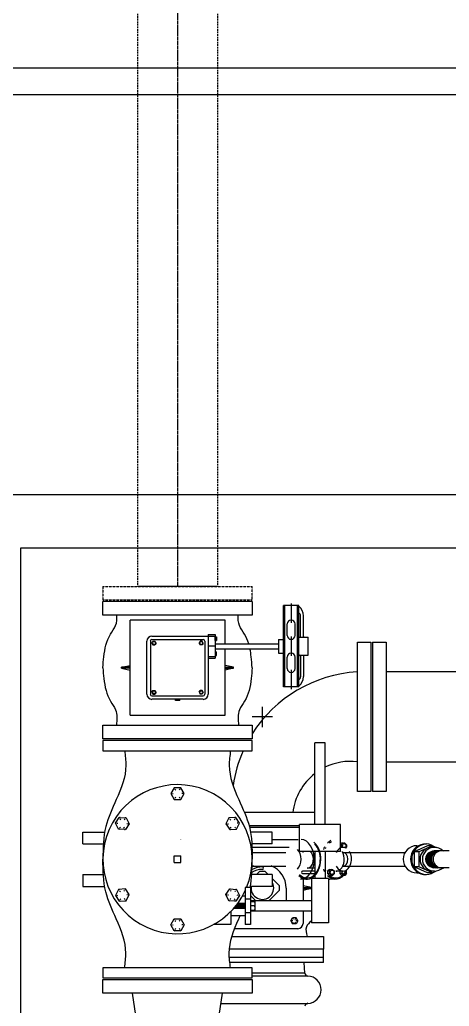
# Model space of a CAD drawing. Header units: millimetres. Extents: x -702765 to 835888, y -645289 to 262.
# Drawn here: x 721101 to 721905, y -319487 to -317639 of the extents above; entities that cross this region are included whole.
import ezdxf

# ---------------------------------------------------------------- set-up
doc = ezdxf.new("R2010")
doc.units = ezdxf.units.MM
doc.header["$LTSCALE"] = 0.01
for name, pattern in [('CENTER', [2, 1.25, -0.25, 0.25, -0.25]), ('DASHED', [19.05, 12.7, -6.35]), ('HIDDEN', [9.525, 6.35, -3.175])]:
    doc.linetypes.add(name, pattern=pattern)
for name, color, linetype in [('A\\M+3B1E2\\M+3B0E81', 6, 'Continuous'), ('BYOTHERS', 8, 'Continuous'), ('centre', 8, 'CENTER'), ('EQUALIZ', 5, 'Continuous'), ('GAUGES', 4, 'Continuous'), ('HACTH', 9, 'Continuous'), ('LEGEND', 150, 'Continuous'), ('N_THAY', 7, 'Continuous'), ('PIPE', 3, 'Continuous'), ('PIPING', 132, 'Continuous'), ('V\\M+3B0C7\\M+3C3E0', 8, 'Continuous'), ('VALVES', 7, 'Continuous')]:
    doc.layers.add(name, color=color, linetype=linetype)

msp = doc.modelspace()

# ---------------------------------------------------------------- linework, layer by layer
at = {"layer": 'A\\M+3B1E2\\M+3B0E81'}
msp.add_lwpolyline([(721102.4, -321128.6), (726002.4, -321128.6), (726002.4, -318628.6), (721102.4, -318628.6)], close=True, dxfattribs=at)
at = {"layer": 'BYOTHERS', "linetype": 'HIDDEN', "ltscale": 6}
for p, q in [((721256.4, -318700), (721535.8, -318700)), ((721256.4, -318700), (721256.4, -318725.4)), ((721535.8, -318725.4), (721535.8, -318700)), ((721256.4, -318725.4), (721535.8, -318725.4))]:
    msp.add_line(p, q, dxfattribs=at)
at = {"layer": 'centre', "linetype": 'CENTER', "ltscale": 300}
msp.add_line((721396.1, -307945.3), (721396.1, -318700), dxfattribs=at)
at = {"layer": 'EQUALIZ'}
for p, q in [((721535.6, -319198.5), (721598.9, -319198.5)), ((721705.8, -319198.5), (721822, -319198.5)), ((721535.6, -319223.9), (721598.9, -319223.9)), ((721705.8, -319223.9), (721822, -319223.9))]:
    msp.add_line(p, q, dxfattribs=at)
at = {"layer": 'EQUALIZ', "linetype": 'Continuous'}
for p, q in [((721864.2, -319185.8), (721838.8, -319197.2)), ((721838.8, -319197.2), (721838.8, -319225.1)), ((721847.8, -319197.2), (721838.8, -319197.2)), ((721844, -319185.8), (721847.6, -319185.8)), ((721873.2, -319185.8), (721847.8, -319197.2)), ((721847.8, -319197.2), (721847.8, -319225.1)), ((721873.2, -319185.8), (721864.2, -319185.8)), ((721876.8, -319188.9), (721872.3, -319188.9)), ((721873.2, -319185.8), (721881.1, -319189.4)), ((721890.3, -319193.5), (721894.3, -319195.3)), ((721864.2, -319236.6), (721838.8, -319225.1)), ((721847.8, -319225.1), (721838.8, -319225.1)), ((721844, -319236.6), (721847.6, -319236.6)), ((721873.2, -319236.6), (721847.8, -319225.1)), ((721873.2, -319236.6), (721864.2, -319236.6)), ((721876.8, -319233.4), (721872.3, -319233.4)), ((721873.2, -319236.6), (721881.1, -319233)), ((721890.3, -319228.9), (721894.4, -319227.1))]:
    msp.add_line(p, q, dxfattribs=at)
for points in [[(721904.7, -319195.3), (721876.2, -319195.3)], [(721904.7, -319227.1), (721876.2, -319227.1)]]:
    msp.add_lwpolyline(points, dxfattribs=at)
for centre, radius, start, end in [((721860.7, -319211.2), 28.6, 57.2614, 302.7386), ((721863, -319211.2), 28.6, 92.2465, 267.7535), ((721844, -319211.2), 25.4, 90, 270), ((721872.3, -319211.2), 22.3, 90, 270), ((721876.8, -319211.2), 22.3, 45.5132, 314.52), ((721874.5, -319211.2), 14.4, 111.1964, 248.8036), ((721878, -319211.2), 16, 96.5387, 263.3301), ((721880, -319211.2), 16, 96.5387, 263.3301), ((721881.9, -319211.2), 16, 96.5387, 263.3301), ((721883.8, -319211.2), 16, 96.5387, 263.3301), ((721885.5, -319211.2), 16, 96.5387, 263.3301), ((721887.5, -319211.2), 16, 96.5387, 263.3301), ((721890.5, -319211.2), 16, 96.5387, 263.3301)]:
    msp.add_arc(centre, radius, start, end, dxfattribs=at)
at = {"layer": 'EQUALIZ'}
msp.add_ellipse((721706.1, -319211.2), major_axis=(0, 12.7), ratio=0.707107, start_param=3.141593, end_param=6.283185, dxfattribs=at)
at = {"layer": 'GAUGES'}
for p, q in [((721700.9, -319183.1), (721703.1, -319181)), ((721703.6, -319184.3), (721700.9, -319184.3)), ((721705.3, -319181), (721703.1, -319181)), ((721703.6, -319184.3), (721707, -319181)), ((721703.6, -319188.8), (721703.6, -319184.3)), ((721704.5, -319184.6), (721705.8, -319185.6)), ((721705.3, -319181), (721707, -319181)), ((721709.2, -319181), (721707, -319181)), ((721707.2, -319181.7), (721707.4, -319183.6)), ((721709.2, -319181.7), (721708.8, -319183.6)), ((721712.6, -319184.3), (721709.2, -319181)), ((721712, -319184.5), (721710.1, -319185)), ((721712.6, -319184.3), (721712.6, -319188.8)), ((721703.6, -319188.8), (721700.9, -319188.8)), ((721706.1, -319189), (721700.9, -319189)), ((721703.8, -319189), (721703.6, -319188.8)), ((721704.5, -319188.5), (721705.8, -319187.5)), ((721712, -319188.6), (721710.1, -319188.2)), ((721711.2, -319190.2), (721712.6, -319188.8)), ((721653.1, -319233.4), (721630.1, -319233.4)), ((721653.1, -319238.2), (721630.1, -319238.2)), ((721653.1, -319227.9), (721638.8, -319227.9)), ((721680.3, -319230.2), (721676.9, -319233.6)), ((721680.8, -319233.6), (721676.9, -319233.6)), ((721676.9, -319233.6), (721676.9, -319238)), ((721676.9, -319238), (721680.3, -319241.4)), ((721680.8, -319238), (721676.9, -319238)), ((721680.3, -319230.2), (721682.5, -319230.2)), ((721684.2, -319230.2), (721680.8, -319233.6)), ((721680.8, -319233.6), (721680.8, -319238)), ((721680.8, -319238), (721684.2, -319241.4)), ((721681.7, -319233.8), (721683.1, -319234.8)), ((721681.7, -319237.8), (721683.1, -319236.8)), ((721682.5, -319230.2), (721684.2, -319230.2)), ((721684.2, -319230.2), (721686.4, -319230.2)), ((721684.4, -319230.9), (721684.6, -319232.8)), ((721684.4, -319240.7), (721684.6, -319238.8)), ((721686.4, -319230.9), (721686, -319232.8)), ((721686.4, -319240.7), (721686, -319238.8)), ((721686.4, -319230.2), (721689.8, -319233.6)), ((721689.8, -319238), (721686.4, -319241.4)), ((721689.2, -319233.8), (721687.3, -319234.2)), ((721689.2, -319237.8), (721687.3, -319237.4)), ((721689.8, -319238), (721689.8, -319233.6)), ((721706.1, -319233.4), (721692.6, -319233.4)), ((721699.8, -319233.4), (721699.7, -319233.6)), ((721699.7, -319233.6), (721699.7, -319238)), ((721703.6, -319233.6), (721699.7, -319233.6)), ((721699.7, -319238), (721703.1, -319241.4)), ((721703.6, -319238), (721699.7, -319238)), ((721703.8, -319233.4), (721703.6, -319233.6)), ((721703.6, -319233.6), (721703.6, -319238)), ((721703.6, -319238), (721707, -319241.4)), ((721704.5, -319233.8), (721705.8, -319234.8)), ((721704.5, -319237.8), (721705.8, -319236.8)), ((721707.2, -319240.7), (721707.4, -319238.8)), ((721709.2, -319240.7), (721708.8, -319238.8)), ((721712.6, -319238), (721709.2, -319241.4)), ((721712, -319233.8), (721710.1, -319234.2)), ((721712, -319237.8), (721710.1, -319237.4)), ((721711.2, -319232.2), (721712.6, -319233.6)), ((721712.6, -319238), (721712.6, -319233.6)), ((721638.1, -319248.4), (721626, -319248.4)), ((721692, -319248.4), (721679.8, -319248.4)), ((721692, -319248.4), (721679.8, -319248.4)), ((721682.5, -319241.4), (721680.3, -319241.4)), ((721682.5, -319241.4), (721684.2, -319241.4)), ((721686.4, -319241.4), (721684.2, -319241.4)), ((721707, -319241.4), (721703.1, -319241.4)), ((721709.2, -319241.4), (721707, -319241.4))]:
    msp.add_line(p, q, dxfattribs=at)
for centre, major_axis, start_param, end_param in [((721638.1, -319211.2), (0, 37.2), 2.533447, 5.748396), ((721638.8, -319211.2), (0, 34.9), 2.521086, 5.677837), ((721626, -319211.2), (0, 37.2), 3.141593, 6.235981), ((721692, -319211.2), (0, 37.2), 0.346378, 0.621527), ((721692.6, -319211.2), (0, 34.9), 0.341277, 0.525144), ((721611.8, -319211.2), (0, 22.2), 3.723965, 5.700813), ((721638.8, -319211.2), (0, 16.7), 3.141593, 5.78324), ((721692, -319211.2), (0, 37.2), 0.900962, 1.04793), ((721692.6, -319211.2), (0, 34.9), 0.898834, 0.958242), ((721706.1, -319211.2), (0, 22.2), -0.337576, 0.962597), ((721706.1, -319211.2), (0, 22.2), 2.178948, 5.430823), ((721692.6, -319211.2), (0, 22.2), 3.6876, 5.430823), ((721630.1, -319235.8), (0, -2.38), 3.141593, 6.283185), ((721692, -319211.2), (0, 37.2), 2.093662, 2.24063), ((721692.6, -319211.2), (0, 34.9), 2.183351, 2.242758), ((721692, -319211.2), (0, 37.2), 2.520066, 3.995559), ((721692.6, -319211.2), (0, 34.9), 2.616448, 4.118876), ((721692.6, -319211.2), (0, 22.2), 3.141593, 3.369853), ((721679.8, -319211.2), (0, 37.2), 3.141593, 3.191434), ((721679.8, -319211.2), (0, 37.2), 3.373927, 3.437304)]:
    msp.add_ellipse(centre, major_axis=major_axis, ratio=0.707107, start_param=start_param, end_param=end_param, dxfattribs=at)
at = {"layer": 'HACTH', "linetype": 'Continuous'}
msp.add_line((721471.1, -318700), (721321.1, -318700), dxfattribs=at)
at = {"layer": 'LEGEND'}
msp.add_solid([(721401.6, -319173.1), (721404.2, -319175.5), (721400.9, -319174)], dxfattribs=at)
at = {"layer": 'N_THAY'}
for p, q in [((720402.4, -317728.6), (726902.4, -317728.6)), ((720452.4, -317778.6), (726402.4, -317778.6))]:
    msp.add_line(p, q, dxfattribs=at)
at = {"layer": 'PIPE', "linetype": 'DASHED', "ltscale": 25}
for p, q in [((721321.1, -307945.3), (721321.1, -318700)), ((721471.1, -307945.3), (721471.1, -318700))]:
    msp.add_line(p, q, dxfattribs=at)
at = {"layer": 'PIPING'}
for p, q in [((721732.7, -319084.2), (721732.7, -318804.7)), ((721732.7, -318804.7), (721758.1, -318804.7)), ((721554.9, -318963.5), (721554.9, -318925.4)), ((721573.9, -318944.5), (721535.8, -318944.5)), ((721758.1, -319084.2), (721732.7, -319084.2)), ((721653.1, -319123.8), (721521.5, -319123.8)), ((721529.9, -319147.7), (721624.7, -319147.7)), ((721256.4, -319436.6), (721535.8, -319436.6)), ((721256.4, -319462), (721256.4, -319436.6)), ((721535.8, -319436.6), (721535.8, -319462)), ((721535.8, -319462), (721256.4, -319462)), ((721341.5, -319656.8), (721312, -319462)), ((721450.7, -319656.8), (721480.2, -319462))]:
    msp.add_line(p, q, dxfattribs=at)
at = {"layer": 'PIPING', "linetype": 'Continuous'}
for p, q in [((721758.1, -318804.7), (721758.1, -319084.2)), ((721761.2, -318804.7), (721761.2, -319084.2)), ((721761.2, -318804.7), (721786.6, -318804.7)), ((721786.6, -318804.7), (721786.6, -319084.2)), ((722097.8, -318860.3), (721786.6, -318860.3)), ((721786.6, -319028.6), (722097.8, -319028.6)), ((721786.6, -319084.2), (721761.2, -319084.2))]:
    msp.add_line(p, q, dxfattribs=at)
at = {"layer": 'PIPING'}
for centre, radius, start, end in [((721746.9, -319109.5), 249.6, 93.274, 147.7499), ((721746.9, -319109.5), 249.6, 155.9896, 171.5311), ((721719.9, -319136.5), 108.7, 83.2716, 116.0702), ((721719.9, -319136.5), 108.7, 127.9358, 173.2716)]:
    msp.add_arc(centre, radius, start, end, dxfattribs=at)
at = {"layer": 'V\\M+3B0C7\\M+3C3E0'}
msp.add_lwpolyline([(721002.4, -321228.6), (726102.4, -321228.6), (726102.4, -318528.6), (721002.4, -318528.6)], close=True, dxfattribs=at)
at = {"layer": 'VALVES'}
for p, q in [((721535.8, -318728.6), (721256.4, -318728.6)), ((721256.4, -318754), (721256.4, -318728.6)), ((721535.8, -318728.6), (721535.8, -318754)), ((721623.1, -318736), (721594.5, -318736)), ((721608.8, -318732.1), (721608.8, -318768.2)), ((721535.8, -318754), (721256.4, -318754)), ((721626.3, -318793.9), (721626.3, -318754.9)), ((721632.1, -318793.9), (721632.1, -318755.3)), ((721307.2, -318941.3), (721307.2, -318763.5)), ((721485, -318763.5), (721307.2, -318763.5)), ((721485, -318807.4), (721485, -318763.5)), ((721601.5, -318791.9), (721601.5, -318770.4)), ((721616.2, -318791.9), (721616.2, -318770.4)), ((721453.4, -318790), (721453.4, -318834.4)), ((721608.8, -318794.1), (721608.8, -318830.3)), ((721623.1, -318795.3), (721640.6, -318795.3)), ((721640.6, -318829.1), (721640.6, -318795.3)), ((721485, -318941.3), (721485, -318817)), ((721601.5, -318854), (721601.5, -318832.5)), ((721616.2, -318854), (721616.2, -318832.5)), ((721623.1, -318829.1), (721640.6, -318829.1)), ((721626.3, -318830.5), (721626.3, -318869.5)), ((721632.1, -318830.5), (721632.1, -318869.1)), ((721608.8, -318856.2), (721608.8, -318892.3)), ((721623.1, -318888.4), (721594.5, -318888.4)), ((721307.2, -318941.3), (721485, -318941.3)), ((721256.4, -318960.3), (721535.8, -318960.3)), ((721256.4, -318985.7), (721256.4, -318960.3)), ((721535.8, -318960.3), (721535.8, -318985.7)), ((721535.8, -318985.7), (721256.4, -318985.7)), ((721535.8, -318988.9), (721256.4, -318988.9)), ((721256.4, -318988.9), (721256.4, -319008)), ((721535.8, -319008), (721535.8, -318988.9)), ((721653.1, -319145.8), (721653.1, -318993.4)), ((721672.2, -318993.4), (721653.1, -318993.4)), ((721672.2, -319145.8), (721672.2, -318993.4)), ((721256.4, -319008), (721535.8, -319008)), ((721700.9, -319145.8), (721624.7, -319145.8)), ((721624.7, -319196.6), (721624.7, -319145.8)), ((721700.9, -319196.6), (721700.9, -319145.8)), ((721218.7, -319182.6), (721218.7, -319160.4)), ((721218.7, -319160.4), (721259.5, -319160.4)), ((721530.7, -319150.8), (721624.7, -319150.8)), ((721573.5, -319160.4), (721532.7, -319160.4)), ((721573.5, -319182.6), (721573.5, -319160.4)), ((721218.7, -319182.6), (721257.1, -319182.6)), ((721573.5, -319182.6), (721535.1, -319182.6)), ((721621.9, -319174.5), (721573.5, -319174.5)), ((721604.9, -319188.9), (721535.4, -319188.9)), ((721700.9, -319196.6), (721624.7, -319196.6)), ((721653.1, -319196.6), (721653.1, -319247.4)), ((721672.2, -319196.6), (721672.2, -319247.4)), ((721389.7, -319217.5), (721389.7, -319204.8)), ((721389.7, -319204.8), (721402.5, -319204.8)), ((721389.7, -319217.5), (721402.5, -319217.5)), ((721402.5, -319217.5), (721402.5, -319204.8)), ((721218.7, -319239.7), (721257.1, -319239.7)), ((721218.7, -319239.7), (721218.7, -319262)), ((721573.5, -319239.7), (721535.1, -319239.7)), ((721543.8, -319239.7), (721550.1, -319233.4)), ((721550.1, -319233.4), (721559.6, -319233.4)), ((721565.9, -319239.7), (721559.6, -319233.4)), ((721573.5, -319239.7), (721573.5, -319262)), ((721586.6, -319260.4), (721573.5, -319247.4)), ((721631.1, -319248.4), (721631.1, -319289.2)), ((721678.5, -319247.4), (721646.8, -319247.4)), ((721646.8, -319247.4), (721646.8, -319330.5)), ((721678.5, -319247.4), (721678.5, -319330.5)), ((721218.7, -319262), (721259.5, -319262)), ((721522.9, -319264.2), (721522.9, -319333.2)), ((721532.5, -319264.2), (721522.9, -319264.2)), ((721532.5, -319264.2), (721532.5, -319333.2)), ((721573.5, -319262), (721532.7, -319262)), ((721586.6, -319269.9), (721567.3, -319289.2)), ((721586.6, -319260.4), (721586.6, -319269.9)), ((721599.3, -319265.1), (721599.3, -319289.2)), ((721522.9, -319294), (721508.6, -319294)), ((721508.7, -319303.5), (721508.7, -319294)), ((721510.2, -319303.5), (721510.2, -319294)), ((721511.8, -319303.5), (721511.8, -319294)), ((721513.4, -319303.5), (721513.4, -319294)), ((721515, -319303.5), (721515, -319294)), ((721516.6, -319303.5), (721516.6, -319294)), ((721522.9, -319280.3), (721517.5, -319280.3)), ((721518.2, -319303.5), (721518.2, -319294)), ((721519.8, -319303.5), (721519.8, -319294)), ((721521.4, -319303.5), (721521.4, -319294)), ((721532.5, -319286), (721522.9, -319286)), ((721532.5, -319279.2), (721542.4, -319289.2)), ((721646.8, -319289.2), (721532.5, -319289.2)), ((721495.6, -319309.3), (721495.6, -319333.2)), ((721522.9, -319303.5), (721501, -319303.5)), ((721502.3, -319303.5), (721502.3, -319301.9)), ((721503.9, -319303.5), (721503.9, -319300)), ((721505.5, -319303.5), (721505.5, -319298.1)), ((721507.1, -319303.5), (721507.1, -319296)), ((721532.5, -319311.4), (721522.9, -319311.4)), ((721646.8, -319308.2), (721532.5, -319308.2)), ((721631.1, -319308.2), (721631.1, -319331.8)), ((721522.9, -319317.1), (721495.6, -319317.1)), ((721678.5, -319330.5), (721646.8, -319330.5)), ((721495.6, -319333.2), (721464, -319333.2)), ((721621.5, -319341.4), (721503, -319341.4)), ((721532.5, -319333.2), (721522.9, -319333.2)), ((721498, -319355.8), (721669.2, -319355.8)), ((721669.2, -319355.8), (721669.2, -319379.5)), ((721669.2, -319379.5), (721493.2, -319379.5)), ((721669.2, -319379.5), (721493.2, -319379.5)), ((721669.2, -319404.9), (721669.2, -319379.5)), ((721669.2, -319395.3), (721493.1, -319395.3)), ((721669.2, -319404.9), (721494, -319404.9)), ((721634.1, -319424.7), (721633.4, -319404.9)), ((721535.8, -319414.4), (721256.4, -319414.4)), ((721256.4, -319414.4), (721256.4, -319433.4)), ((721535.8, -319433.4), (721535.8, -319414.4)), ((721634.1, -319424.7), (721535.8, -319424.7)), ((721256.4, -319433.4), (721535.8, -319433.4)), ((721639.9, -319430.3), (721535.8, -319430.3)), ((721477.4, -319481.1), (721639.9, -319481.1))]:
    msp.add_line(p, q, dxfattribs=at)
at = {"layer": 'VALVES', "linetype": 'Continuous'}
for p, q in [((721594.5, -318888.4), (721594.5, -318736)), ((721596.9, -318888.4), (721596.9, -318736)), ((721620.7, -318888.4), (721620.7, -318736)), ((721623.1, -318888.4), (721623.1, -318736)), ((721348.3, -318793.2), (721453.4, -318793.2)), ((721453.4, -318790), (721466.8, -318790)), ((721453.4, -318793.2), (721466.8, -318793.2)), ((721466.8, -318790), (721466.8, -318834.4)), ((721466.8, -318794.8), (721469.2, -318794.8)), ((721466.8, -318801.7), (721466.8, -318794.8)), ((721469.2, -318794.8), (721469.2, -318801.7)), ((721338.8, -318902.1), (721338.8, -318802.7)), ((721345.2, -318802.7), (721345.2, -318902.1)), ((721347.9, -318806.2), (721349.9, -318802.8)), ((721347.9, -318806.2), (721349.9, -318809.7)), ((721348.3, -318799.5), (721443.9, -318799.5)), ((721348.4, -318806.2), (721350.2, -318806.2)), ((721349.9, -318802.8), (721353.9, -318802.8)), ((721349.9, -318809.7), (721353.9, -318809.7)), ((721350.1, -318803.2), (721351.1, -318804.8)), ((721351.1, -318807.7), (721350.1, -318809.3)), ((721351.9, -318806.2), (721351.9, -318806.3)), ((721353.7, -318803.2), (721352.7, -318804.8)), ((721352.7, -318807.7), (721353.7, -318809.3)), ((721353.6, -318806.2), (721355.4, -318806.2)), ((721355.9, -318806.2), (721353.9, -318802.8)), ((721355.9, -318806.2), (721353.9, -318809.7)), ((721436.3, -318806.2), (721438.3, -318802.8)), ((721436.3, -318806.2), (721438.3, -318809.7)), ((721438.6, -318806.2), (721436.8, -318806.2)), ((721442.3, -318802.8), (721438.3, -318802.8)), ((721442.3, -318809.7), (721438.3, -318809.7)), ((721438.5, -318803.2), (721439.5, -318804.8)), ((721439.5, -318807.7), (721438.5, -318809.3)), ((721440.3, -318806.2), (721440.3, -318806.3)), ((721442.1, -318803.2), (721441.1, -318804.8)), ((721441.1, -318807.7), (721442.1, -318809.3)), ((721443.8, -318806.2), (721442, -318806.2)), ((721444.3, -318806.2), (721442.3, -318802.8)), ((721444.3, -318806.2), (721442.3, -318809.7)), ((721447, -318802.7), (721447, -318902.1)), ((721453.4, -318802.7), (721453.4, -318902.1)), ((721466.8, -318812.2), (721453.4, -318812.2)), ((721466.8, -318798.2), (721469.2, -318798.2)), ((721466.8, -318801.7), (721469.2, -318801.7)), ((721466.8, -318807.4), (721585, -318807.4)), ((721585, -318799.5), (721585, -318824.9)), ((721585, -318799.5), (721594.5, -318799.5)), ((721453.4, -318831.3), (721466.8, -318831.3)), ((721466.8, -318817), (721585, -318817)), ((721466.8, -318822.7), (721469.2, -318822.7)), ((721466.8, -318822.7), (721466.8, -318829.6)), ((721466.8, -318826.2), (721469.2, -318826.2)), ((721466.8, -318829.6), (721469.2, -318829.6)), ((721469.2, -318829.6), (721469.2, -318822.7)), ((721585, -318824.9), (721594.5, -318824.9)), ((721291.3, -318851.6), (721307.2, -318848)), ((721307.2, -318851.6), (721291.3, -318851.6)), ((721291.3, -318853.2), (721291.3, -318851.6)), ((721453.4, -318834.4), (721466.8, -318834.4)), ((721500.9, -318851.6), (721485, -318848)), ((721485, -318851.6), (721500.9, -318851.6)), ((721500.9, -318853.2), (721500.9, -318851.6)), ((721291.3, -318853.2), (721307.2, -318856.8)), ((721307.2, -318853.2), (721291.3, -318853.2)), ((721500.9, -318853.2), (721485, -318856.8)), ((721485, -318853.2), (721500.9, -318853.2)), ((721347.9, -318898.5), (721349.9, -318895.1)), ((721347.9, -318898.5), (721349.9, -318901.9)), ((721348.3, -318905.3), (721443.9, -318905.3)), ((721348.4, -318898.5), (721350.2, -318898.5)), ((721349.9, -318895.1), (721353.9, -318895.1)), ((721349.9, -318901.9), (721353.9, -318901.9)), ((721351.1, -318897.1), (721350.1, -318895.5)), ((721350.1, -318901.5), (721351.1, -318900)), ((721351.9, -318898.5), (721351.9, -318898.5)), ((721352.7, -318897.1), (721353.7, -318895.5)), ((721353.7, -318901.5), (721352.7, -318900)), ((721353.6, -318898.5), (721355.4, -318898.5)), ((721355.9, -318898.5), (721353.9, -318895.1)), ((721355.9, -318898.5), (721353.9, -318901.9)), ((721436.3, -318898.5), (721438.3, -318895.1)), ((721436.3, -318898.5), (721438.3, -318901.9)), ((721438.6, -318898.5), (721436.8, -318898.5)), ((721442.3, -318895.1), (721438.3, -318895.1)), ((721442.3, -318901.9), (721438.3, -318901.9)), ((721439.5, -318897.1), (721438.5, -318895.5)), ((721438.5, -318901.5), (721439.5, -318900)), ((721440.3, -318898.5), (721440.3, -318898.5)), ((721441.1, -318897.1), (721442.1, -318895.5)), ((721442.1, -318901.5), (721441.1, -318900)), ((721443.8, -318898.5), (721442, -318898.5)), ((721444.3, -318898.5), (721442.3, -318895.1)), ((721444.3, -318898.5), (721442.3, -318901.9)), ((721443.9, -318911.6), (721348.3, -318911.6)), ((721392.1, -318914), (721392.1, -318911.6)), ((721400.1, -318914), (721392.1, -318914)), ((721394.1, -318914), (721394.1, -318911.6)), ((721398.1, -318914), (721398.1, -318911.6)), ((721400.1, -318914), (721400.1, -318911.6)), ((721389.7, -319077.2), (721383.4, -319088.2)), ((721389.7, -319077.2), (721383.4, -319088.2)), ((721383.4, -319088.2), (721389.7, -319099.2)), ((721383.4, -319088.2), (721389.7, -319099.2)), ((721386.4, -319088.2), (721387.9, -319088.2)), ((721386.4, -319088.2), (721387.9, -319088.2)), ((721402.5, -319077.2), (721389.7, -319077.2)), ((721402.5, -319077.2), (721389.7, -319077.2)), ((721391.2, -319079.8), (721392.8, -319081.3)), ((721391.2, -319079.8), (721392.8, -319081.3)), ((721401, -319079.8), (721399.4, -319081.3)), ((721401, -319079.8), (721399.4, -319081.3)), ((721408.8, -319088.2), (721402.5, -319077.2)), ((721408.8, -319088.2), (721402.5, -319077.2)), ((721402.5, -319099.2), (721408.8, -319088.2)), ((721402.5, -319099.2), (721408.8, -319088.2)), ((721405.9, -319088.2), (721404.3, -319088.2)), ((721405.9, -319088.2), (721404.3, -319088.2)), ((721389.7, -319099.2), (721402.5, -319099.2)), ((721389.7, -319099.2), (721402.5, -319099.2)), ((721391.2, -319096.7), (721392.8, -319095.1)), ((721391.2, -319096.7), (721392.8, -319095.1)), ((721401, -319096.7), (721399.4, -319095.1)), ((721401, -319096.7), (721399.4, -319095.1)), ((721280.1, -319143.3), (721287.1, -319132.8)), ((721280.1, -319143.3), (721287.1, -319132.8)), ((721285.8, -319154.7), (721280.1, -319143.3)), ((721285.8, -319154.7), (721280.1, -319143.3)), ((721283, -319143.5), (721284.6, -319143.6)), ((721283, -319143.5), (721284.6, -319143.6)), ((721287.1, -319132.8), (721299.8, -319133.5)), ((721287.1, -319132.8), (721299.8, -319133.5)), ((721288.4, -319135.4), (721289.9, -319137.1)), ((721288.4, -319135.4), (721289.9, -319137.1)), ((721298.2, -319136), (721296.5, -319137.5)), ((721298.2, -319136), (721296.5, -319137.5)), ((721305.5, -319144.9), (721298.5, -319155.5)), ((721305.5, -319144.9), (721298.5, -319155.5)), ((721299.8, -319133.5), (721305.5, -319144.9)), ((721299.8, -319133.5), (721305.5, -319144.9)), ((721302.5, -319144.7), (721300.9, -319144.6)), ((721302.5, -319144.7), (721300.9, -319144.6)), ((721492.4, -319133.5), (721486.7, -319144.9)), ((721492.4, -319133.5), (721486.7, -319144.9)), ((721486.7, -319144.9), (721493.7, -319155.5)), ((721486.7, -319144.9), (721493.7, -319155.5)), ((721489.7, -319144.7), (721491.3, -319144.6)), ((721489.7, -319144.7), (721491.3, -319144.6)), ((721505.1, -319132.8), (721492.4, -319133.5)), ((721505.1, -319132.8), (721492.4, -319133.5)), ((721494, -319136), (721495.7, -319137.5)), ((721494, -319136), (721495.7, -319137.5)), ((721503.8, -319135.4), (721502.3, -319137.1)), ((721503.8, -319135.4), (721502.3, -319137.1)), ((721512.1, -319143.3), (721505.1, -319132.8)), ((721512.1, -319143.3), (721505.1, -319132.8)), ((721506.4, -319154.7), (721512.1, -319143.3)), ((721506.4, -319154.7), (721512.1, -319143.3)), ((721509.2, -319143.5), (721507.6, -319143.6)), ((721509.2, -319143.5), (721507.6, -319143.6)), ((721298.5, -319155.5), (721285.8, -319154.7)), ((721298.5, -319155.5), (721285.8, -319154.7)), ((721287.4, -319152.3), (721289.1, -319150.8)), ((721287.4, -319152.3), (721289.1, -319150.8)), ((721297.1, -319152.9), (721295.6, -319151.2)), ((721297.1, -319152.9), (721295.6, -319151.2)), ((721493.7, -319155.5), (721506.4, -319154.7)), ((721493.7, -319155.5), (721506.4, -319154.7)), ((721495.1, -319152.9), (721496.6, -319151.2)), ((721495.1, -319152.9), (721496.6, -319151.2)), ((721504.8, -319152.3), (721503.1, -319150.8)), ((721504.8, -319152.3), (721503.1, -319150.8)), ((721285.8, -319267.6), (721280.1, -319279)), ((721285.8, -319267.6), (721280.1, -319279)), ((721298.5, -319266.9), (721285.8, -319267.6)), ((721298.5, -319266.9), (721285.8, -319267.6)), ((721287.4, -319270.1), (721289.1, -319271.6)), ((721287.4, -319270.1), (721289.1, -319271.6)), ((721297.1, -319269.5), (721295.6, -319271.2)), ((721297.1, -319269.5), (721295.6, -319271.2)), ((721305.5, -319277.4), (721298.5, -319266.9)), ((721305.5, -319277.4), (721298.5, -319266.9)), ((721486.7, -319277.4), (721493.7, -319266.9)), ((721486.7, -319277.4), (721493.7, -319266.9)), ((721493.7, -319266.9), (721506.4, -319267.6)), ((721493.7, -319266.9), (721506.4, -319267.6)), ((721495.1, -319269.5), (721496.6, -319271.2)), ((721495.1, -319269.5), (721496.6, -319271.2)), ((721504.8, -319270.1), (721503.1, -319271.6)), ((721504.8, -319270.1), (721503.1, -319271.6)), ((721506.4, -319267.6), (721512.1, -319279)), ((721506.4, -319267.6), (721512.1, -319279)), ((721646.9, -319264.4), (721631.1, -319260.8)), ((721631.1, -319264.4), (721646.9, -319264.4)), ((721631.1, -319265.9), (721646.9, -319265.9)), ((721646.9, -319265.9), (721631.1, -319269.5)), ((721646.9, -319265.9), (721646.9, -319264.4)), ((721280.1, -319279), (721287.1, -319289.6)), ((721280.1, -319279), (721287.1, -319289.6)), ((721283, -319278.8), (721284.6, -319278.7)), ((721283, -319278.8), (721284.6, -319278.7)), ((721287.1, -319289.6), (721299.8, -319288.8)), ((721287.1, -319289.6), (721299.8, -319288.8)), ((721288.4, -319287), (721289.9, -319285.3)), ((721288.4, -319287), (721289.9, -319285.3)), ((721298.2, -319286.4), (721296.5, -319284.9)), ((721298.2, -319286.4), (721296.5, -319284.9)), ((721299.8, -319288.8), (721305.5, -319277.4)), ((721299.8, -319288.8), (721305.5, -319277.4)), ((721302.5, -319277.6), (721300.9, -319277.7)), ((721302.5, -319277.6), (721300.9, -319277.7)), ((721492.4, -319288.8), (721486.7, -319277.4)), ((721492.4, -319288.8), (721486.7, -319277.4)), ((721489.7, -319277.6), (721491.3, -319277.7)), ((721489.7, -319277.6), (721491.3, -319277.7)), ((721505.1, -319289.6), (721492.4, -319288.8)), ((721505.1, -319289.6), (721492.4, -319288.8)), ((721494, -319286.4), (721495.7, -319284.9)), ((721494, -319286.4), (721495.7, -319284.9)), ((721503.8, -319287), (721502.3, -319285.3)), ((721503.8, -319287), (721502.3, -319285.3)), ((721512.1, -319279), (721505.1, -319289.6)), ((721512.1, -319279), (721505.1, -319289.6)), ((721509.2, -319278.8), (721507.6, -319278.7)), ((721509.2, -319278.8), (721507.6, -319278.7)), ((721383.4, -319334.1), (721389.7, -319323.1)), ((721383.4, -319334.1), (721389.7, -319323.1)), ((721389.7, -319323.1), (721402.5, -319323.1)), ((721389.7, -319323.1), (721402.5, -319323.1)), ((721391.2, -319325.7), (721392.8, -319327.3)), ((721391.2, -319325.7), (721392.8, -319327.3)), ((721401, -319325.7), (721399.4, -319327.3)), ((721401, -319325.7), (721399.4, -319327.3)), ((721402.5, -319323.1), (721408.8, -319334.1)), ((721402.5, -319323.1), (721408.8, -319334.1)), ((721608.3, -319326.7), (721611.5, -319321.2)), ((721608.3, -319326.7), (721611.5, -319332.2)), ((721612, -319326.7), (721609.1, -319326.7)), ((721617.9, -319321.2), (721611.5, -319321.2)), ((721617.9, -319332.2), (721611.5, -319332.2)), ((721613.3, -319324.3), (721611.9, -319321.8)), ((721611.9, -319331.5), (721613.3, -319329)), ((721614.7, -319326.7), (721614.7, -319326.7)), ((721616, -319324.3), (721617.5, -319321.8)), ((721617.5, -319331.5), (721616, -319329)), ((721620.3, -319326.7), (721617.4, -319326.7)), ((721621, -319326.7), (721617.9, -319321.2)), ((721621, -319326.7), (721617.9, -319332.2)), ((721389.7, -319345.1), (721383.4, -319334.1)), ((721389.7, -319345.1), (721383.4, -319334.1)), ((721386.4, -319334.1), (721387.9, -319334.1)), ((721386.4, -319334.1), (721387.9, -319334.1)), ((721402.5, -319345.1), (721389.7, -319345.1)), ((721402.5, -319345.1), (721389.7, -319345.1)), ((721391.2, -319342.6), (721392.8, -319341)), ((721391.2, -319342.6), (721392.8, -319341)), ((721401, -319342.6), (721399.4, -319341)), ((721401, -319342.6), (721399.4, -319341)), ((721408.8, -319334.1), (721402.5, -319345.1)), ((721408.8, -319334.1), (721402.5, -319345.1)), ((721405.9, -319334.1), (721404.3, -319334.1)), ((721405.9, -319334.1), (721404.3, -319334.1))]:
    msp.add_line(p, q, dxfattribs=at).dxf.unprotected_set("ltscale", 0)
for points in [[(721532.4, -319290.5), (721541.1, -319290.5)], [(721541.1, -319290.5), (721541.1, -319307)], [(721541.1, -319298.7), (721532.4, -319298.7)], [(721541.1, -319307), (721532.4, -319307)]]:
    msp.add_lwpolyline(points, dxfattribs=at)
at = {"layer": 'VALVES'}
for centre, radius, start, end in [((721607.4, -318756.3), 24.7, 2.4494, 50.5725), ((721621.3, -318754.7), 5.02, 358.7562, 68.4861), ((721608.8, -318770.4), 7.32, 0, 180), ((721608.8, -318791.9), 7.32, 180, 0), ((721624.8, -318793.8), 1.51, 287.2481, 358.0244), ((721633.6, -318793.8), 1.51, 181.9756, 252.7519), ((721608.8, -318832.5), 7.32, 0, 180), ((721624.8, -318830.6), 1.51, 1.9756, 72.7519), ((721633.6, -318830.6), 1.51, 107.2481, 178.0244), ((721608.8, -318854), 7.32, 180, 0), ((721607.4, -318868.1), 24.7, 309.4102, 357.5488), ((721621.3, -318869.7), 5.01, 291.4367, 1.2379), ((721396.1, -319211.2), 139.7, 337.692, 335.2203), ((721621.5, -319198.5), 9.53, 0, 11.5587), ((721554.9, -319265.1), 34.9, 90, 124.1546), ((721554.9, -319265.1), 39.7, 90, 119.2361), ((721554.9, -319265.1), 44.5, 111.8351, 115.6497), ((721554.9, -319227.8), 2.38, 270, 90), ((721554.9, -319265.1), 44.5, 0, 68.1649), ((721554.9, -319265.1), 21.2, 171.3894, 28.2292), ((721621.5, -319331.8), 9.53, 270, 0), ((721641.8, -319422.5), 7.95, 196.133, 256.5012), ((721639.7, -319455.7), 25.4, 270.4928, 89.5072), ((721641.8, -319488.8), 7.95, 103.4988, 163.867)]:
    msp.add_arc(centre, radius, start, end, dxfattribs=at)
at = {"layer": 'VALVES', "linetype": 'Continuous'}
for centre, radius, start, end in [((721348.3, -318802.7), 9.53, 90, 180), ((721348.3, -318802.7), 3.18, 90, 180), ((721443.9, -318802.7), 3.18, 0, 90), ((721348.3, -318902.1), 9.53, 180, 270), ((721348.3, -318902.1), 3.18, 180, 270), ((721443.9, -318902.1), 9.53, 270, 0), ((721443.9, -318902.1), 3.18, 270, 0), ((721386.4, -319088.2), 2.54, 150.0043, 210.0106), ((721386.4, -319088.2), 2.54, 150.0043, 210.0106), ((721391.2, -319079.8), 2.54, 90, 149.9861), ((721391.2, -319079.8), 2.54, 90, 149.9861), ((721401, -319079.8), 2.54, 29.9974, 90), ((721401, -319079.8), 2.54, 29.9974, 90), ((721405.9, -319088.2), 2.54, 330.0043, 29.9974), ((721405.9, -319088.2), 2.54, 330.0043, 29.9974), ((721391.2, -319096.7), 2.54, 209.9974, 270), ((721391.2, -319096.7), 2.54, 209.9974, 270), ((721401, -319096.7), 2.54, 269.9967, 330.0058), ((721401, -319096.7), 2.54, 269.9967, 330.0058), ((721283, -319143.5), 2.54, 146.5026, 206.4957), ((721283, -319143.5), 2.54, 146.5026, 206.4957), ((721288.4, -319135.4), 2.54, 86.5, 146.5026), ((721288.4, -319135.4), 2.54, 86.5, 146.5026), ((721298.2, -319136), 2.54, 26.5139, 86.5), ((721298.2, -319136), 2.54, 26.5139, 86.5), ((721302.5, -319144.7), 2.54, 326.4894, 26.4957), ((721302.5, -319144.7), 2.54, 326.4894, 26.4957), ((721489.7, -319144.7), 2.54, 153.5043, 213.5106), ((721489.7, -319144.7), 2.54, 153.5043, 213.5106), ((721494, -319136), 2.54, 93.5, 153.4861), ((721494, -319136), 2.54, 93.5, 153.4861), ((721503.8, -319135.4), 2.54, 33.4974, 93.5), ((721503.8, -319135.4), 2.54, 33.4974, 93.5), ((721509.2, -319143.5), 2.54, 333.5043, 33.4974), ((721509.2, -319143.5), 2.54, 333.5043, 33.4974), ((721287.4, -319152.3), 2.54, 206.4942, 266.5033), ((721287.4, -319152.3), 2.54, 206.4942, 266.5033), ((721297.1, -319152.9), 2.54, 266.5, 326.5026), ((721297.1, -319152.9), 2.54, 266.5, 326.5026), ((721495.1, -319152.9), 2.54, 213.4974, 273.5), ((721495.1, -319152.9), 2.54, 213.4974, 273.5), ((721504.8, -319152.3), 2.54, 273.4967, 333.5058), ((721504.8, -319152.3), 2.54, 273.4967, 333.5058), ((721287.4, -319270.1), 2.54, 93.4967, 153.5058), ((721287.4, -319270.1), 2.54, 93.4967, 153.5058), ((721297.1, -319269.5), 2.54, 33.4974, 93.5), ((721297.1, -319269.5), 2.54, 33.4974, 93.5), ((721302.5, -319277.6), 2.54, 333.5043, 33.5106), ((721302.5, -319277.6), 2.54, 333.5043, 33.5106), ((721489.7, -319277.6), 2.54, 146.4894, 206.4957), ((721489.7, -319277.6), 2.54, 146.4894, 206.4957), ((721495.1, -319269.5), 2.54, 86.5, 146.5026), ((721495.1, -319269.5), 2.54, 86.5, 146.5026), ((721504.8, -319270.1), 2.54, 26.4942, 86.5033), ((721504.8, -319270.1), 2.54, 26.4942, 86.5033), ((721283, -319278.8), 2.54, 153.5043, 213.4974), ((721283, -319278.8), 2.54, 153.5043, 213.4974), ((721288.4, -319287), 2.54, 213.4974, 273.5), ((721288.4, -319287), 2.54, 213.4974, 273.5), ((721298.2, -319286.4), 2.54, 273.5, 333.4861), ((721298.2, -319286.4), 2.54, 273.5, 333.4861), ((721494, -319286.4), 2.54, 206.5139, 266.5), ((721494, -319286.4), 2.54, 206.5139, 266.5), ((721503.8, -319287), 2.54, 266.5, 326.5026), ((721503.8, -319287), 2.54, 266.5, 326.5026), ((721509.2, -319278.8), 2.54, 326.5026, 26.4957), ((721509.2, -319278.8), 2.54, 326.5026, 26.4957), ((721386.4, -319334.1), 2.54, 149.9894, 209.9957), ((721386.4, -319334.1), 2.54, 149.9894, 209.9957), ((721391.2, -319325.7), 2.54, 90, 150.0026), ((721391.2, -319325.7), 2.54, 90, 150.0026), ((721401, -319325.7), 2.54, 29.9942, 90.0033), ((721401, -319325.7), 2.54, 29.9942, 90.0033), ((721405.9, -319334.1), 2.54, 330.0026, 29.9957), ((721405.9, -319334.1), 2.54, 330.0026, 29.9957), ((721391.2, -319342.6), 2.54, 210.0139, 270), ((721391.2, -319342.6), 2.54, 210.0139, 270), ((721401, -319342.6), 2.54, 270, 330.0026), ((721401, -319342.6), 2.54, 270, 330.0026)]:
    msp.add_arc(centre, radius, start, end, dxfattribs=at).dxf.unprotected_set("ltscale", 0)
for centre, start, end in [((721539.6, -319291.9), 0, 90), ((721539.6, -319297.3), 270, 0), ((721539.6, -319300.2), 0, 90), ((721539.6, -319305.5), 270, 0)]:
    msp.add_arc(centre, 1.44, start, end, dxfattribs=at)
at = {"layer": 'VALVES'}
for points, knots in [([(721256.4, -318852.4), (721256.9, -318845.5), (721258.4, -318824.1), (721264.3, -318796.1), (721282.3, -318773.8), (721282.9, -318760.9), (721282.5, -318754)], [0, 0, 0, 0, 20.631986, 64.663308, 83.330509, 103.32221, 103.32221, 103.32221, 103.32221]), ([(721529.3, -318807.4), (721527.4, -318801.2), (721522.5, -318789.4), (721509.9, -318773.8), (721509.3, -318760.9), (721509.7, -318754)], [1.782868, 1.782868, 1.782868, 1.782868, 2.545669, 3.28056, 4.067491, 4.067491, 4.067491, 4.067491]), ([(721535.8, -318852.4), (721535.3, -318845.5), (721534.5, -318833.7), (721532.7, -318821.9), (721531.7, -318817)], [0, 0, 0, 0, 0.812241, 1.39901, 1.39901, 1.39901, 1.39901]), ([(721495.3, -319414.4), (721494, -319405.3), (721489.6, -319373.9), (721502.3, -319341.6), (721512.5, -319319), (721513.3, -319317.1)], [0, 0, 0, 0, 1.078646, 3.705198, 3.946826, 3.946826, 3.946826, 3.946826]), ([(721646.8, -319326.4), (721643.1, -319330.2), (721634, -319337.8), (721637, -319349.4), (721638.6, -319355.7)], [2.60972, 2.60972, 2.60972, 2.60972, 3.198213, 3.896737, 3.896737, 3.896737, 3.896737])]:
    msp.add_open_spline(points, degree=3, knots=knots, dxfattribs=at)
for points in [[(721256.4, -318852.4), (721258.2, -318872.9), (721270.7, -318915.2), (721280.2, -318931.2), (721281.8, -318960.3)], [(721535.8, -318852.4), (721534.1, -318872.9), (721521.6, -318915.2), (721512, -318931.2), (721510.4, -318960.3)], [(721296.9, -319008), (721299.4, -319035.2), (721281.4, -319099.5), (721261.7, -319150), (721256.4, -319211.2)], [(721495.3, -319008), (721492.8, -319035.2), (721510.8, -319099.5), (721530.5, -319150), (721535.8, -319211.2)], [(721296.9, -319414.4), (721299.4, -319387.1), (721281.4, -319322.8), (721261.7, -319272.3), (721256.4, -319211.2)]]:
    msp.add_spline(points, degree=3, dxfattribs=at)
msp.add_open_spline([(721532.3, -319264.2), (721535.4, -319247), (721535.6, -319229.1), (721535.8, -319211.2)], degree=3, dxfattribs=at)

doc.saveas('drawing.dxf')
